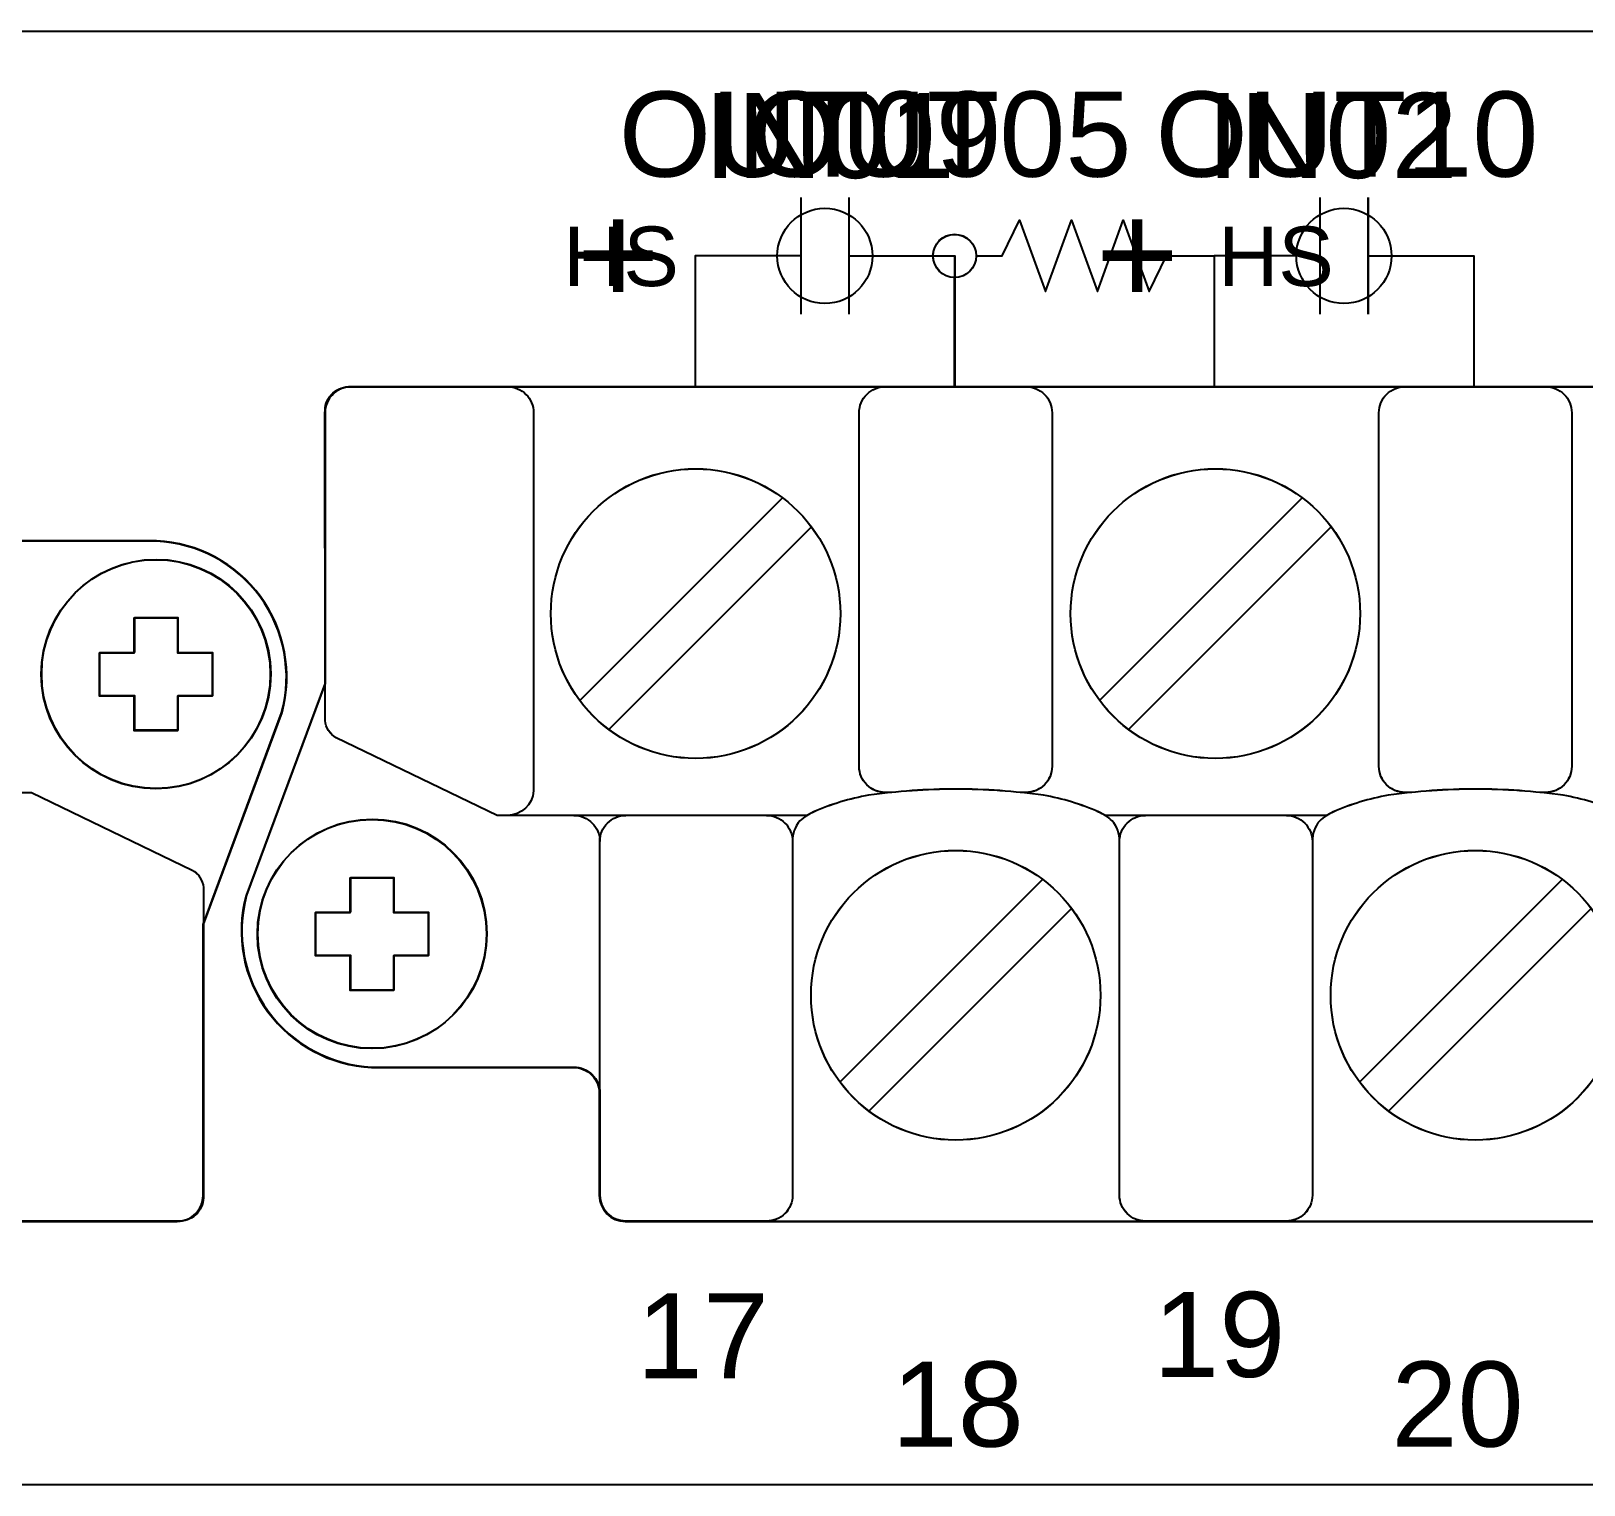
# Model space of a CAD drawing. Extents: x 1 to 47, y 1 to 34.6.
# Drawn here: x 32.606 to 34.401, y 9.106 to 10.786 of the extents above; entities that cross this region are included whole.
import ezdxf

# ---------------------------------------------------------------- set-up
doc = ezdxf.new("R2010")
doc.units = 0
doc.header["$MEASUREMENT"] = 0
for name, color, linetype in [('10_0______DWG_', 7, 'CONTINUOUS'), ('9_1__0__EMPTY_IO_BOARD_POS', 7, 'CONTINUOUS'), ('9_2__2___8__OPTOISOLATED_I', 7, 'CONTINUOUS'), ('9_3__7___8__OPTOISOLATED_I', 7, 'CONTINUOUS'), ('9_4__C___18__COMMON____6__', 7, 'CONTINUOUS'), ('9_5__D___18__COMMON____6__', 7, 'CONTINUOUS'), ('9_6__E___8__OPTOISOLATED_I', 7, 'CONTINUOUS'), ('9_7__4___18__COMMON____6__', 7, 'CONTINUOUS'), ('9_8__8___8__OPTOISOLATED_I', 7, 'CONTINUOUS')]:
    doc.layers.add(name, color=color, linetype=linetype)
doc.styles.add('ARIAL', font='arial.ttf')

msp = doc.modelspace()

# ---------------------------------------------------------------- linework, layer by layer
at = {"layer": '10_0______DWG_'}
msp.add_lwpolyline([(27.2942, 10.7863), (43.9545, 10.7863, -0.468367), (44.0044, 10.7263), (44.0044, 9.1563, -0.414132), (43.9545, 9.1063), (27.2942, 9.1063, -0.414214), (27.2442, 9.1563), (27.2442, 10.7363, -0.414287)], format="xyb", close=True, dxfattribs=at)
at = {"layer": '9_1__0__EMPTY_IO_BOARD_POS'}
for points in [[(27.7625, 9.5588), (27.7625, 9.4408, 0.414213), (27.7925, 9.4108), (32.7743, 9.4108, 0.414214), (32.8043, 9.4408), (32.8043, 9.7538), (32.8952, 9.9986, 0.480048), (32.7502, 10.1968), (32.516, 10.1968, -0.414214), (32.486, 10.2268), (32.486, 10.3449, 0.414212), (32.456, 10.3749), (32.456, 10.375), (27.4749, 10.375, 0.414215), (27.4449, 10.345), (27.445, 10.0321), (27.3541, 9.7874, 0.47859), (27.4991, 9.5888), (27.7325, 9.5888, -0.414214)], [(33.2624, 9.5588), (33.2624, 9.4408, 0.414213), (33.2924, 9.4108), (38.2743, 9.4108, 0.414214), (38.3043, 9.4408), (38.3043, 9.7538), (38.3952, 9.9986, 0.480048), (38.2501, 10.1968), (38.0159, 10.1968, -0.414214), (37.9859, 10.2268), (37.9859, 10.3449, 0.414212), (37.9559, 10.3749), (37.9559, 10.375), (32.9749, 10.375, 0.414215), (32.9449, 10.345), (32.945, 10.0321), (32.854, 9.7874, 0.47859), (32.9991, 9.5888), (33.2324, 9.5888, -0.414214)]]:
    msp.add_lwpolyline(points, format="xyb", close=True, dxfattribs=at)
for points in [[(32.7247, 10.0678), (32.7247, 10.1082), (32.7747, 10.1082), (32.7747, 10.0678), (32.8148, 10.0678), (32.8148, 10.0179), (32.7747, 10.0179), (32.7747, 9.9779), (32.7247, 9.9779), (32.7247, 10.0179), (32.6846, 10.0179), (32.6846, 10.0678)], [(32.9745, 9.7677), (32.9745, 9.808), (33.0244, 9.808), (33.0244, 9.7677), (33.0646, 9.7677), (33.0646, 9.7178), (33.0244, 9.7178), (33.0244, 9.6778), (32.9745, 9.6778), (32.9745, 9.7178), (32.9343, 9.7178), (32.9343, 9.7677)]]:
    msp.add_lwpolyline(points, close=True, dxfattribs=at)
for centre in [(32.7497, 10.0431), (32.9995, 9.7429)]:
    msp.add_circle(centre, 0.1324, dxfattribs=at)
at = {"layer": '9_2__2___8__OPTOISOLATED_I'}
for points in [[(33.4953, 10.594), (33.4953, 10.459)], [(33.551, 10.594), (33.551, 10.459)], [(34.0953, 10.594), (34.0953, 10.459)], [(34.151, 10.594), (34.151, 10.459)], [(33.4953, 10.5265), (33.3732, 10.5265), (33.3732, 10.3753)], [(33.551, 10.5265), (33.6732, 10.5265), (33.6732, 10.3753)], [(34.0953, 10.5265), (33.9732, 10.5265), (33.9732, 10.3753)], [(34.151, 10.5265), (34.2732, 10.5265), (34.2732, 10.3753)], [(33.4741, 10.247), (33.2399, 10.0128)], [(34.0748, 10.247), (33.8407, 10.0128)], [(33.5075, 10.2135), (33.2733, 9.9794)], [(34.1083, 10.2135), (33.8741, 9.9794)], [(34.1031, 9.8799), (33.8472, 9.8799)], [(33.7747, 9.806), (33.5406, 9.5718)], [(34.3755, 9.806), (34.1413, 9.5718)], [(33.8082, 9.7725), (33.574, 9.5384)], [(34.4089, 9.7725), (34.1747, 9.5384)]]:
    msp.add_lwpolyline(points, dxfattribs=at)
for points in [[(27.763, 9.5592), (27.763, 9.4412, 0.414213), (27.793, 9.4112), (32.7748, 9.4111, 0.414214), (32.8048, 9.4411), (32.8048, 9.7542), (32.8957, 9.9989, 0.480048), (32.7507, 10.1971), (32.5165, 10.1971, -0.414214), (32.4865, 10.2271), (32.4865, 10.3453, 0.414212), (32.4565, 10.3753), (32.4565, 10.3753), (27.4754, 10.3753, 0.414215), (27.4454, 10.3454), (27.4455, 10.0325), (27.3546, 9.7877, 0.47859), (27.4996, 9.5892), (27.733, 9.5892, -0.414214)], [(33.263, 9.5592), (33.263, 9.4412, 0.414213), (33.293, 9.4112), (38.2748, 9.4111, 0.414214), (38.3048, 9.4411), (38.3048, 9.7542), (38.3957, 9.9989, 0.480048), (38.2507, 10.1971), (38.0165, 10.1971, -0.414214), (37.9865, 10.2271), (37.9865, 10.3453, 0.414212), (37.9565, 10.3753), (37.9565, 10.3753), (32.9754, 10.3753, 0.414215), (32.9454, 10.3454), (32.9455, 10.0325), (32.8546, 9.7877, 0.47859), (32.9996, 9.5892), (33.233, 9.5892, -0.414214)], [(32.7781, 9.4113), (32.5938, 9.4111, -0.414214), (32.5638, 9.4411), (32.5638, 9.8782, -0.390527), (32.5938, 9.9065), (32.606, 9.9065), (32.7919, 9.8168, -0.241514), (32.8048, 9.7968), (32.8048, 9.4411, -0.422157)]]:
    msp.add_lwpolyline(points, format="xyb", close=True, dxfattribs=at)
for points in [[(33.5023, 9.8799), (33.1442, 9.8799), (32.9583, 9.9697, -0.241986), (32.9454, 9.9896), (32.9454, 10.3453, -0.422157), (32.9721, 10.3752), (33.1564, 10.3753, -0.414214), (33.1864, 10.3453), (33.1864, 9.9082, -0.390527), (33.1564, 9.8799)], [(33.6007, 9.9066), (33.5928, 9.9066, -0.414214), (33.5628, 9.9366), (33.5628, 10.3453, -0.414214), (33.5928, 10.3753), (33.7557, 10.3753, -0.414214), (33.7857, 10.3453), (33.7857, 9.9366, -0.414214), (33.7557, 9.9066), (33.7488, 9.9066)], [(34.2015, 9.9066), (34.1936, 9.9066, -0.414214), (34.1636, 9.9366), (34.1636, 10.3453, -0.414214), (34.1936, 10.3753), (34.3564, 10.3753, -0.414214), (34.3864, 10.3453), (34.3864, 9.9366, -0.414214), (34.3564, 9.9066), (34.3496, 9.9066)], [(33.8637, 9.8499, 0.191033), (33.8552, 9.8738, 0.081668), (33.8396, 9.884, 0.0591), (33.7759, 9.9033, 0.034646), (33.6744, 9.9104, 0.03436), (33.5737, 9.9033, 0.0591), (33.51, 9.884, 0.081668), (33.4943, 9.8738, 0.191033), (33.4858, 9.8499)], [(34.4645, 9.8499, 0.191033), (34.456, 9.8738, 0.081668), (34.4403, 9.884, 0.0591), (34.3766, 9.9033, 0.034646), (34.2751, 9.9104, 0.03436), (34.1744, 9.9033, 0.0591), (34.1107, 9.884, 0.081668), (34.0951, 9.8738, 0.191033), (34.0866, 9.8499)], [(33.233, 9.8799, -0.414214), (33.263, 9.8499)], [(33.4558, 9.8799, -0.414214), (33.4858, 9.8499), (33.4858, 9.4412, -0.414214), (33.4558, 9.4112), (33.293, 9.4112, -0.414214), (33.263, 9.4412), (33.263, 9.8499, -0.414214), (33.293, 9.8799)], [(34.0566, 9.8799, -0.414214), (34.0866, 9.8499), (34.0866, 9.4412, -0.414214), (34.0566, 9.4112), (33.8937, 9.4112, -0.414214), (33.8637, 9.4412), (33.8637, 9.8499, -0.414214), (33.8937, 9.8799)]]:
    msp.add_lwpolyline(points, format="xyb", dxfattribs=at)
for points in [[(32.7253, 10.0682), (32.7253, 10.1085), (32.7752, 10.1085), (32.7752, 10.0682), (32.8153, 10.0682), (32.8153, 10.0183), (32.7752, 10.0183), (32.7752, 9.9783), (32.7253, 9.9783), (32.7253, 10.0183), (32.6851, 10.0183), (32.6851, 10.0682)], [(32.975, 9.7681), (32.975, 9.8084), (33.025, 9.8084), (33.025, 9.7681), (33.0651, 9.7681), (33.0651, 9.7181), (33.025, 9.7181), (33.025, 9.6782), (32.975, 9.6782), (32.975, 9.7181), (32.9349, 9.7181), (32.9349, 9.7681)]]:
    msp.add_lwpolyline(points, close=True, dxfattribs=at)
for centre, radius in [((33.3737, 10.1132), 0.1673), ((33.9745, 10.1132), 0.1673), ((32.7502, 10.0434), 0.1324), ((33, 9.7433), 0.1324), ((33.6744, 9.6722), 0.1673), ((34.2751, 9.6722), 0.1673)]:
    msp.add_circle(centre, radius, dxfattribs=at)
at = {"layer": '9_3__7___8__OPTOISOLATED_I'}
for points in [[(33.4953, 10.594), (33.4953, 10.459)], [(33.5509, 10.594), (33.5509, 10.459)], [(34.0953, 10.594), (34.0953, 10.459)], [(34.1509, 10.594), (34.1509, 10.459)], [(33.4953, 10.5265), (33.3731, 10.5265), (33.3731, 10.3753)], [(33.5509, 10.5265), (33.6731, 10.5265), (33.6731, 10.3753)], [(34.0953, 10.5265), (33.9731, 10.5265), (33.9731, 10.3753)], [(34.1509, 10.5265), (34.2731, 10.5265), (34.2731, 10.3753)], [(33.4741, 10.247), (33.2399, 10.0128)], [(34.0748, 10.247), (33.8407, 10.0128)], [(33.5075, 10.2135), (33.2733, 9.9794)], [(34.1083, 10.2135), (33.8741, 9.9794)], [(34.1031, 9.8799), (33.8472, 9.8799)], [(33.7747, 9.806), (33.5406, 9.5718)], [(34.3755, 9.806), (34.1413, 9.5718)], [(33.8082, 9.7725), (33.574, 9.5384)], [(34.4089, 9.7725), (34.1747, 9.5384)]]:
    msp.add_lwpolyline(points, dxfattribs=at)
for points in [[(27.763, 9.5592), (27.763, 9.4412, 0.414213), (27.793, 9.4112), (32.7748, 9.4111, 0.414214), (32.8048, 9.4411), (32.8048, 9.7542), (32.8957, 9.9989, 0.480048), (32.7507, 10.1971), (32.5165, 10.1971, -0.414214), (32.4865, 10.2271), (32.4865, 10.3453, 0.414212), (32.4565, 10.3753), (32.4565, 10.3753), (27.4754, 10.3753, 0.414215), (27.4454, 10.3454), (27.4455, 10.0325), (27.3546, 9.7877, 0.47859), (27.4996, 9.5892), (27.733, 9.5892, -0.414214)], [(33.263, 9.5592), (33.263, 9.4412, 0.414213), (33.293, 9.4112), (38.2748, 9.4111, 0.414214), (38.3048, 9.4411), (38.3048, 9.7542), (38.3957, 9.9989, 0.480048), (38.2507, 10.1971), (38.0165, 10.1971, -0.414214), (37.9865, 10.2271), (37.9865, 10.3453, 0.414212), (37.9565, 10.3753), (37.9565, 10.3753), (32.9754, 10.3753, 0.414215), (32.9454, 10.3454), (32.9455, 10.0325), (32.8546, 9.7877, 0.47859), (32.9996, 9.5892), (33.233, 9.5892, -0.414214)], [(32.7781, 9.4113), (32.5938, 9.4111, -0.414214), (32.5638, 9.4411), (32.5638, 9.8782, -0.390527), (32.5938, 9.9065), (32.606, 9.9065), (32.7919, 9.8168, -0.241514), (32.8048, 9.7968), (32.8048, 9.4411, -0.422157)]]:
    msp.add_lwpolyline(points, format="xyb", close=True, dxfattribs=at)
for points in [[(33.5023, 9.8799), (33.1442, 9.8799), (32.9583, 9.9697, -0.241986), (32.9454, 9.9896), (32.9454, 10.3453, -0.422157), (32.9721, 10.3752), (33.1564, 10.3753, -0.414214), (33.1864, 10.3453), (33.1864, 9.9082, -0.390527), (33.1564, 9.8799)], [(33.6007, 9.9066), (33.5928, 9.9066, -0.414214), (33.5628, 9.9366), (33.5628, 10.3453, -0.414214), (33.5928, 10.3753), (33.7557, 10.3753, -0.414214), (33.7857, 10.3453), (33.7857, 9.9366, -0.414214), (33.7557, 9.9066), (33.7488, 9.9066)], [(34.2015, 9.9066), (34.1936, 9.9066, -0.414214), (34.1636, 9.9366), (34.1636, 10.3453, -0.414214), (34.1936, 10.3753), (34.3564, 10.3753, -0.414214), (34.3864, 10.3453), (34.3864, 9.9366, -0.414214), (34.3564, 9.9066), (34.3496, 9.9066)], [(33.8637, 9.8499, 0.191033), (33.8552, 9.8738, 0.081668), (33.8396, 9.884, 0.0591), (33.7759, 9.9033, 0.034646), (33.6744, 9.9104, 0.03436), (33.5737, 9.9033, 0.0591), (33.51, 9.884, 0.081668), (33.4943, 9.8738, 0.191033), (33.4858, 9.8499)], [(34.4645, 9.8499, 0.191033), (34.456, 9.8738, 0.081668), (34.4403, 9.884, 0.0591), (34.3766, 9.9033, 0.034646), (34.2751, 9.9104, 0.03436), (34.1744, 9.9033, 0.0591), (34.1107, 9.884, 0.081668), (34.0951, 9.8738, 0.191033), (34.0866, 9.8499)], [(33.233, 9.8799, -0.414214), (33.263, 9.8499)], [(33.4558, 9.8799, -0.414214), (33.4858, 9.8499), (33.4858, 9.4412, -0.414214), (33.4558, 9.4112), (33.293, 9.4112, -0.414214), (33.263, 9.4412), (33.263, 9.8499, -0.414214), (33.293, 9.8799)], [(34.0566, 9.8799, -0.414214), (34.0866, 9.8499), (34.0866, 9.4412, -0.414214), (34.0566, 9.4112), (33.8937, 9.4112, -0.414214), (33.8637, 9.4412), (33.8637, 9.8499, -0.414214), (33.8937, 9.8799)]]:
    msp.add_lwpolyline(points, format="xyb", dxfattribs=at)
for points in [[(32.7253, 10.0682), (32.7253, 10.1085), (32.7752, 10.1085), (32.7752, 10.0682), (32.8153, 10.0682), (32.8153, 10.0183), (32.7752, 10.0183), (32.7752, 9.9783), (32.7253, 9.9783), (32.7253, 10.0183), (32.6851, 10.0183), (32.6851, 10.0682)], [(32.975, 9.7681), (32.975, 9.8084), (33.025, 9.8084), (33.025, 9.7681), (33.0651, 9.7681), (33.0651, 9.7181), (33.025, 9.7181), (33.025, 9.6782), (32.975, 9.6782), (32.975, 9.7181), (32.9349, 9.7181), (32.9349, 9.7681)]]:
    msp.add_lwpolyline(points, close=True, dxfattribs=at)
for centre, radius in [((33.3737, 10.1132), 0.1673), ((33.9745, 10.1132), 0.1673), ((32.7502, 10.0434), 0.1324), ((33, 9.7433), 0.1324), ((33.6744, 9.6722), 0.1673), ((34.2751, 9.6722), 0.1673)]:
    msp.add_circle(centre, radius, dxfattribs=at)
at = {"layer": '9_4__C___18__COMMON____6__'}
for points in [[(33.4681, 10.5265), (33.3731, 10.5265), (33.3731, 10.3753)], [(33.5781, 10.5265), (33.6731, 10.5265), (33.6731, 10.3753)], [(34.0681, 10.5265), (33.9731, 10.5265), (33.9731, 10.3753)], [(34.1781, 10.5265), (34.2731, 10.5265), (34.2731, 10.3753)], [(33.4741, 10.247), (33.2399, 10.0128)], [(34.0748, 10.247), (33.8407, 10.0128)], [(33.5075, 10.2135), (33.2733, 9.9794)], [(34.1083, 10.2135), (33.8741, 9.9794)], [(34.1031, 9.8799), (33.8472, 9.8799)], [(33.7747, 9.806), (33.5406, 9.5718)], [(34.3755, 9.806), (34.1413, 9.5718)], [(33.8082, 9.7725), (33.574, 9.5384)], [(34.4089, 9.7725), (34.1747, 9.5384)]]:
    msp.add_lwpolyline(points, dxfattribs=at)
for points in [[(27.763, 9.5592), (27.763, 9.4412, 0.414213), (27.793, 9.4112), (32.7748, 9.4111, 0.414214), (32.8048, 9.4411), (32.8048, 9.7542), (32.8957, 9.9989, 0.480048), (32.7507, 10.1971), (32.5165, 10.1971, -0.414214), (32.4865, 10.2271), (32.4865, 10.3453, 0.414212), (32.4565, 10.3753), (32.4565, 10.3753), (27.4754, 10.3753, 0.414215), (27.4454, 10.3454), (27.4455, 10.0325), (27.3546, 9.7877, 0.47859), (27.4996, 9.5892), (27.733, 9.5892, -0.414214)], [(33.263, 9.5592), (33.263, 9.4412, 0.414213), (33.293, 9.4112), (38.2748, 9.4111, 0.414214), (38.3048, 9.4411), (38.3048, 9.7542), (38.3957, 9.9989, 0.480048), (38.2507, 10.1971), (38.0165, 10.1971, -0.414214), (37.9865, 10.2271), (37.9865, 10.3453, 0.414212), (37.9565, 10.3753), (37.9565, 10.3753), (32.9754, 10.3753, 0.414215), (32.9454, 10.3454), (32.9455, 10.0325), (32.8546, 9.7877, 0.47859), (32.9996, 9.5892), (33.233, 9.5892, -0.414214)], [(32.7781, 9.4113), (32.5938, 9.4111, -0.414214), (32.5638, 9.4411), (32.5638, 9.8782, -0.390527), (32.5938, 9.9065), (32.606, 9.9065), (32.7919, 9.8168, -0.241514), (32.8048, 9.7968), (32.8048, 9.4411, -0.422157)]]:
    msp.add_lwpolyline(points, format="xyb", close=True, dxfattribs=at)
for points in [[(33.5023, 9.8799), (33.1442, 9.8799), (32.9583, 9.9697, -0.241986), (32.9454, 9.9896), (32.9454, 10.3453, -0.422157), (32.9721, 10.3752), (33.1564, 10.3753, -0.414214), (33.1864, 10.3453), (33.1864, 9.9082, -0.390527), (33.1564, 9.8799)], [(33.6007, 9.9066), (33.5928, 9.9066, -0.414214), (33.5628, 9.9366), (33.5628, 10.3453, -0.414214), (33.5928, 10.3753), (33.7557, 10.3753, -0.414214), (33.7857, 10.3453), (33.7857, 9.9366, -0.414214), (33.7557, 9.9066), (33.7488, 9.9066)], [(34.2015, 9.9066), (34.1936, 9.9066, -0.414214), (34.1636, 9.9366), (34.1636, 10.3453, -0.414214), (34.1936, 10.3753), (34.3564, 10.3753, -0.414214), (34.3864, 10.3453), (34.3864, 9.9366, -0.414214), (34.3564, 9.9066), (34.3496, 9.9066)], [(33.8637, 9.8499, 0.191033), (33.8552, 9.8738, 0.081668), (33.8396, 9.884, 0.0591), (33.7759, 9.9033, 0.034646), (33.6744, 9.9104, 0.03436), (33.5737, 9.9033, 0.0591), (33.51, 9.884, 0.081668), (33.4943, 9.8738, 0.191033), (33.4858, 9.8499)], [(34.4645, 9.8499, 0.191033), (34.456, 9.8738, 0.081668), (34.4403, 9.884, 0.0591), (34.3766, 9.9033, 0.034646), (34.2751, 9.9104, 0.03436), (34.1744, 9.9033, 0.0591), (34.1107, 9.884, 0.081668), (34.0951, 9.8738, 0.191033), (34.0866, 9.8499)], [(33.233, 9.8799, -0.414214), (33.263, 9.8499)], [(33.4558, 9.8799, -0.414214), (33.4858, 9.8499), (33.4858, 9.4412, -0.414214), (33.4558, 9.4112), (33.293, 9.4112, -0.414214), (33.263, 9.4412), (33.263, 9.8499, -0.414214), (33.293, 9.8799)], [(34.0566, 9.8799, -0.414214), (34.0866, 9.8499), (34.0866, 9.4412, -0.414214), (34.0566, 9.4112), (33.8937, 9.4112, -0.414214), (33.8637, 9.4412), (33.8637, 9.8499, -0.414214), (33.8937, 9.8799)]]:
    msp.add_lwpolyline(points, format="xyb", dxfattribs=at)
for points in [[(32.7253, 10.0682), (32.7253, 10.1085), (32.7752, 10.1085), (32.7752, 10.0682), (32.8153, 10.0682), (32.8153, 10.0183), (32.7752, 10.0183), (32.7752, 9.9783), (32.7253, 9.9783), (32.7253, 10.0183), (32.6851, 10.0183), (32.6851, 10.0682)], [(32.975, 9.7681), (32.975, 9.8084), (33.025, 9.8084), (33.025, 9.7681), (33.0651, 9.7681), (33.0651, 9.7181), (33.025, 9.7181), (33.025, 9.6782), (32.975, 9.6782), (32.975, 9.7181), (32.9349, 9.7181), (32.9349, 9.7681)]]:
    msp.add_lwpolyline(points, close=True, dxfattribs=at)
for centre, radius in [((33.5231, 10.5265), 0.055), ((34.1231, 10.5265), 0.055), ((33.3737, 10.1132), 0.1673), ((33.9745, 10.1132), 0.1673), ((32.7502, 10.0434), 0.1324), ((33, 9.7433), 0.1324), ((33.6744, 9.6722), 0.1673), ((34.2751, 9.6722), 0.1673)]:
    msp.add_circle(centre, radius, dxfattribs=at)
at = {"layer": '9_5__D___18__COMMON____6__'}
for points in [[(33.4681, 10.5265), (33.3731, 10.5265), (33.3731, 10.3753)], [(33.5781, 10.5265), (33.6731, 10.5265), (33.6731, 10.3753)], [(34.0681, 10.5265), (33.9731, 10.5265), (33.9731, 10.3753)], [(34.1781, 10.5265), (34.2731, 10.5265), (34.2731, 10.3753)], [(33.4741, 10.247), (33.2399, 10.0128)], [(34.0748, 10.247), (33.8407, 10.0128)], [(33.5075, 10.2135), (33.2733, 9.9794)], [(34.1083, 10.2135), (33.8741, 9.9794)], [(34.1031, 9.8799), (33.8472, 9.8799)], [(33.7747, 9.806), (33.5406, 9.5718)], [(34.3755, 9.806), (34.1413, 9.5718)], [(33.8082, 9.7725), (33.574, 9.5384)], [(34.4089, 9.7725), (34.1747, 9.5384)]]:
    msp.add_lwpolyline(points, dxfattribs=at)
for points in [[(27.763, 9.5592), (27.763, 9.4412, 0.414213), (27.793, 9.4112), (32.7748, 9.4111, 0.414214), (32.8048, 9.4411), (32.8048, 9.7542), (32.8957, 9.9989, 0.480048), (32.7507, 10.1971), (32.5165, 10.1971, -0.414214), (32.4865, 10.2271), (32.4865, 10.3453, 0.414212), (32.4565, 10.3753), (32.4565, 10.3753), (27.4754, 10.3753, 0.414215), (27.4454, 10.3454), (27.4455, 10.0325), (27.3546, 9.7877, 0.47859), (27.4996, 9.5892), (27.733, 9.5892, -0.414214)], [(33.263, 9.5592), (33.263, 9.4412, 0.414213), (33.293, 9.4112), (38.2748, 9.4111, 0.414214), (38.3048, 9.4411), (38.3048, 9.7542), (38.3957, 9.9989, 0.480048), (38.2507, 10.1971), (38.0165, 10.1971, -0.414214), (37.9865, 10.2271), (37.9865, 10.3453, 0.414212), (37.9565, 10.3753), (37.9565, 10.3753), (32.9754, 10.3753, 0.414215), (32.9454, 10.3454), (32.9455, 10.0325), (32.8546, 9.7877, 0.47859), (32.9996, 9.5892), (33.233, 9.5892, -0.414214)], [(32.7781, 9.4113), (32.5938, 9.4111, -0.414214), (32.5638, 9.4411), (32.5638, 9.8782, -0.390527), (32.5938, 9.9065), (32.606, 9.9065), (32.7919, 9.8168, -0.241514), (32.8048, 9.7968), (32.8048, 9.4411, -0.422157)]]:
    msp.add_lwpolyline(points, format="xyb", close=True, dxfattribs=at)
for points in [[(33.5023, 9.8799), (33.1442, 9.8799), (32.9583, 9.9697, -0.241986), (32.9454, 9.9896), (32.9454, 10.3453, -0.422157), (32.9721, 10.3752), (33.1564, 10.3753, -0.414214), (33.1864, 10.3453), (33.1864, 9.9082, -0.390527), (33.1564, 9.8799)], [(33.6007, 9.9066), (33.5928, 9.9066, -0.414214), (33.5628, 9.9366), (33.5628, 10.3453, -0.414214), (33.5928, 10.3753), (33.7557, 10.3753, -0.414214), (33.7857, 10.3453), (33.7857, 9.9366, -0.414214), (33.7557, 9.9066), (33.7488, 9.9066)], [(34.2015, 9.9066), (34.1936, 9.9066, -0.414214), (34.1636, 9.9366), (34.1636, 10.3453, -0.414214), (34.1936, 10.3753), (34.3564, 10.3753, -0.414214), (34.3864, 10.3453), (34.3864, 9.9366, -0.414214), (34.3564, 9.9066), (34.3496, 9.9066)], [(33.8637, 9.8499, 0.191033), (33.8552, 9.8738, 0.081668), (33.8396, 9.884, 0.0591), (33.7759, 9.9033, 0.034646), (33.6744, 9.9104, 0.03436), (33.5737, 9.9033, 0.0591), (33.51, 9.884, 0.081668), (33.4943, 9.8738, 0.191033), (33.4858, 9.8499)], [(34.4645, 9.8499, 0.191033), (34.456, 9.8738, 0.081668), (34.4403, 9.884, 0.0591), (34.3766, 9.9033, 0.034646), (34.2751, 9.9104, 0.03436), (34.1744, 9.9033, 0.0591), (34.1107, 9.884, 0.081668), (34.0951, 9.8738, 0.191033), (34.0866, 9.8499)], [(33.233, 9.8799, -0.414214), (33.263, 9.8499)], [(33.4558, 9.8799, -0.414214), (33.4858, 9.8499), (33.4858, 9.4412, -0.414214), (33.4558, 9.4112), (33.293, 9.4112, -0.414214), (33.263, 9.4412), (33.263, 9.8499, -0.414214), (33.293, 9.8799)], [(34.0566, 9.8799, -0.414214), (34.0866, 9.8499), (34.0866, 9.4412, -0.414214), (34.0566, 9.4112), (33.8937, 9.4112, -0.414214), (33.8637, 9.4412), (33.8637, 9.8499, -0.414214), (33.8937, 9.8799)]]:
    msp.add_lwpolyline(points, format="xyb", dxfattribs=at)
for points in [[(32.7253, 10.0682), (32.7253, 10.1085), (32.7752, 10.1085), (32.7752, 10.0682), (32.8153, 10.0682), (32.8153, 10.0183), (32.7752, 10.0183), (32.7752, 9.9783), (32.7253, 9.9783), (32.7253, 10.0183), (32.6851, 10.0183), (32.6851, 10.0682)], [(32.975, 9.7681), (32.975, 9.8084), (33.025, 9.8084), (33.025, 9.7681), (33.0651, 9.7681), (33.0651, 9.7181), (33.025, 9.7181), (33.025, 9.6782), (32.975, 9.6782), (32.975, 9.7181), (32.9349, 9.7181), (32.9349, 9.7681)]]:
    msp.add_lwpolyline(points, close=True, dxfattribs=at)
for centre, radius in [((33.5231, 10.5265), 0.055), ((34.1231, 10.5265), 0.055), ((33.3737, 10.1132), 0.1673), ((33.9745, 10.1132), 0.1673), ((32.7502, 10.0434), 0.1324), ((33, 9.7433), 0.1324), ((33.6744, 9.6722), 0.1673), ((34.2751, 9.6722), 0.1673)]:
    msp.add_circle(centre, radius, dxfattribs=at)
at = {"layer": '9_6__E___8__OPTOISOLATED_I'}
for points in [[(33.4953, 10.5865), (33.4953, 10.4665)], [(33.5509, 10.5865), (33.5509, 10.4665)], [(33.6981, 10.5265), (33.7281, 10.5265), (33.7481, 10.5677), (33.7781, 10.4852), (33.8081, 10.5677), (33.8381, 10.4852), (33.8681, 10.5677), (33.8981, 10.4852), (33.9182, 10.5265), (33.9731, 10.5265), (33.9731, 10.3753)], [(33.4953, 10.5265), (33.3731, 10.5265), (33.3731, 10.3753)], [(33.5509, 10.5265), (33.6481, 10.5265)], [(33.6731, 10.3753), (33.6731, 10.5015)], [(33.4741, 10.247), (33.2399, 10.0128)], [(34.0748, 10.247), (33.8407, 10.0128)], [(33.5075, 10.2135), (33.2733, 9.9794)], [(34.1083, 10.2135), (33.8741, 9.9794)], [(34.1031, 9.8799), (33.8472, 9.8799)], [(33.7747, 9.806), (33.5406, 9.5718)], [(34.3755, 9.806), (34.1413, 9.5718)], [(33.8082, 9.7725), (33.574, 9.5384)], [(34.4089, 9.7725), (34.1747, 9.5384)]]:
    msp.add_lwpolyline(points, dxfattribs=at)
for points in [[(27.763, 9.5592), (27.763, 9.4412, 0.414213), (27.793, 9.4112), (32.7748, 9.4111, 0.414214), (32.8048, 9.4411), (32.8048, 9.7542), (32.8957, 9.9989, 0.480048), (32.7507, 10.1971), (32.5165, 10.1971, -0.414214), (32.4865, 10.2271), (32.4865, 10.3453, 0.414212), (32.4565, 10.3753), (32.4565, 10.3753), (27.4754, 10.3753, 0.414215), (27.4454, 10.3454), (27.4455, 10.0325), (27.3546, 9.7877, 0.47859), (27.4996, 9.5892), (27.733, 9.5892, -0.414214)], [(33.263, 9.5592), (33.263, 9.4412, 0.414213), (33.293, 9.4112), (38.2748, 9.4111, 0.414214), (38.3048, 9.4411), (38.3048, 9.7542), (38.3957, 9.9989, 0.480048), (38.2507, 10.1971), (38.0165, 10.1971, -0.414214), (37.9865, 10.2271), (37.9865, 10.3453, 0.414212), (37.9565, 10.3753), (37.9565, 10.3753), (32.9754, 10.3753, 0.414215), (32.9454, 10.3454), (32.9455, 10.0325), (32.8546, 9.7877, 0.47859), (32.9996, 9.5892), (33.233, 9.5892, -0.414214)], [(32.7781, 9.4113), (32.5938, 9.4111, -0.414214), (32.5638, 9.4411), (32.5638, 9.8782, -0.390527), (32.5938, 9.9065), (32.606, 9.9065), (32.7919, 9.8168, -0.241514), (32.8048, 9.7968), (32.8048, 9.4411, -0.422157)]]:
    msp.add_lwpolyline(points, format="xyb", close=True, dxfattribs=at)
for points in [[(33.5023, 9.8799), (33.1442, 9.8799), (32.9583, 9.9697, -0.241986), (32.9454, 9.9896), (32.9454, 10.3453, -0.422157), (32.9721, 10.3752), (33.1564, 10.3753, -0.414214), (33.1864, 10.3453), (33.1864, 9.9082, -0.390527), (33.1564, 9.8799)], [(33.6007, 9.9066), (33.5928, 9.9066, -0.414214), (33.5628, 9.9366), (33.5628, 10.3453, -0.414214), (33.5928, 10.3753), (33.7557, 10.3753, -0.414214), (33.7857, 10.3453), (33.7857, 9.9366, -0.414214), (33.7557, 9.9066), (33.7488, 9.9066)], [(34.2015, 9.9066), (34.1936, 9.9066, -0.414214), (34.1636, 9.9366), (34.1636, 10.3453, -0.414214), (34.1936, 10.3753), (34.3564, 10.3753, -0.414214), (34.3864, 10.3453), (34.3864, 9.9366, -0.414214), (34.3564, 9.9066), (34.3496, 9.9066)], [(33.8637, 9.8499, 0.191033), (33.8552, 9.8738, 0.081668), (33.8396, 9.884, 0.0591), (33.7759, 9.9033, 0.034646), (33.6744, 9.9104, 0.03436), (33.5737, 9.9033, 0.0591), (33.51, 9.884, 0.081668), (33.4943, 9.8738, 0.191033), (33.4858, 9.8499)], [(34.4645, 9.8499, 0.191033), (34.456, 9.8738, 0.081668), (34.4403, 9.884, 0.0591), (34.3766, 9.9033, 0.034646), (34.2751, 9.9104, 0.03436), (34.1744, 9.9033, 0.0591), (34.1107, 9.884, 0.081668), (34.0951, 9.8738, 0.191033), (34.0866, 9.8499)], [(33.233, 9.8799, -0.414214), (33.263, 9.8499)], [(33.4558, 9.8799, -0.414214), (33.4858, 9.8499), (33.4858, 9.4412, -0.414214), (33.4558, 9.4112), (33.293, 9.4112, -0.414214), (33.263, 9.4412), (33.263, 9.8499, -0.414214), (33.293, 9.8799)], [(34.0566, 9.8799, -0.414214), (34.0866, 9.8499), (34.0866, 9.4412, -0.414214), (34.0566, 9.4112), (33.8937, 9.4112, -0.414214), (33.8637, 9.4412), (33.8637, 9.8499, -0.414214), (33.8937, 9.8799)]]:
    msp.add_lwpolyline(points, format="xyb", dxfattribs=at)
for points in [[(32.7253, 10.0682), (32.7253, 10.1085), (32.7752, 10.1085), (32.7752, 10.0682), (32.8153, 10.0682), (32.8153, 10.0183), (32.7752, 10.0183), (32.7752, 9.9783), (32.7253, 9.9783), (32.7253, 10.0183), (32.6851, 10.0183), (32.6851, 10.0682)], [(32.975, 9.7681), (32.975, 9.8084), (33.025, 9.8084), (33.025, 9.7681), (33.0651, 9.7681), (33.0651, 9.7181), (33.025, 9.7181), (33.025, 9.6782), (32.975, 9.6782), (32.975, 9.7181), (32.9349, 9.7181), (32.9349, 9.7681)]]:
    msp.add_lwpolyline(points, close=True, dxfattribs=at)
for centre, radius in [((33.6731, 10.5265), 0.025), ((33.3737, 10.1132), 0.1673), ((33.9745, 10.1132), 0.1673), ((32.7502, 10.0434), 0.1324), ((33, 9.7433), 0.1324), ((33.6744, 9.6722), 0.1673), ((34.2751, 9.6722), 0.1673)]:
    msp.add_circle(centre, radius, dxfattribs=at)
at = {"layer": '9_7__4___18__COMMON____6__'}
for points in [[(33.4681, 10.5265), (33.3732, 10.5265), (33.3732, 10.3753)], [(33.5781, 10.5265), (33.6732, 10.5265), (33.6732, 10.3753)], [(34.0681, 10.5265), (33.9732, 10.5265), (33.9732, 10.3753)], [(34.1781, 10.5265), (34.2732, 10.5265), (34.2732, 10.3753)], [(33.4741, 10.2469), (33.2399, 10.0127)], [(34.0748, 10.2469), (33.8407, 10.0127)], [(33.5075, 10.2135), (33.2733, 9.9793)], [(34.1083, 10.2135), (33.8741, 9.9793)], [(34.1031, 9.8799), (33.8472, 9.8799)], [(33.7747, 9.8059), (33.5406, 9.5717)], [(34.3755, 9.8059), (34.1413, 9.5717)], [(33.8082, 9.7725), (33.574, 9.5383)], [(34.4089, 9.7725), (34.1747, 9.5383)]]:
    msp.add_lwpolyline(points, dxfattribs=at)
for points in [[(27.763, 9.5591), (27.763, 9.4411, 0.414213), (27.793, 9.4111), (32.7748, 9.4111, 0.414214), (32.8048, 9.4411), (32.8048, 9.7541), (32.8957, 9.9989, 0.480048), (32.7507, 10.1971), (32.5165, 10.1971, -0.414214), (32.4865, 10.2271), (32.4865, 10.3452, 0.414212), (32.4565, 10.3752), (32.4565, 10.3753), (27.4754, 10.3753, 0.414215), (27.4454, 10.3453), (27.4455, 10.0324), (27.3546, 9.7877, 0.47859), (27.4996, 9.5891), (27.733, 9.5891, -0.414214)], [(33.263, 9.5591), (33.263, 9.4411, 0.414213), (33.293, 9.4111), (38.2748, 9.4111, 0.414214), (38.3048, 9.4411), (38.3048, 9.7541), (38.3957, 9.9989, 0.480048), (38.2507, 10.1971), (38.0165, 10.1971, -0.414214), (37.9865, 10.2271), (37.9865, 10.3452, 0.414212), (37.9565, 10.3752), (37.9565, 10.3753), (32.9754, 10.3753, 0.414215), (32.9454, 10.3453), (32.9455, 10.0324), (32.8546, 9.7877, 0.47859), (32.9996, 9.5891), (33.233, 9.5891, -0.414214)], [(32.7781, 9.4112), (32.5938, 9.411, -0.414214), (32.5638, 9.441), (32.5638, 9.8781, -0.390527), (32.5938, 9.9064), (32.606, 9.9064), (32.7919, 9.8167, -0.241514), (32.8048, 9.7968), (32.8048, 9.441, -0.422157)]]:
    msp.add_lwpolyline(points, format="xyb", close=True, dxfattribs=at)
for points in [[(33.5023, 9.8799), (33.1442, 9.8799), (32.9583, 9.9696, -0.241986), (32.9454, 9.9895), (32.9454, 10.3453, -0.422157), (32.9721, 10.3751), (33.1564, 10.3753, -0.414214), (33.1864, 10.3453), (33.1864, 9.9082, -0.390527), (33.1564, 9.8799)], [(33.6007, 9.9065), (33.5928, 9.9065, -0.414214), (33.5628, 9.9365), (33.5628, 10.3453, -0.414214), (33.5928, 10.3753), (33.7557, 10.3753, -0.414214), (33.7857, 10.3453), (33.7857, 9.9365, -0.414214), (33.7557, 9.9065), (33.7488, 9.9065)], [(34.2015, 9.9065), (34.1936, 9.9065, -0.414214), (34.1636, 9.9365), (34.1636, 10.3453, -0.414214), (34.1936, 10.3753), (34.3564, 10.3753, -0.414214), (34.3864, 10.3453), (34.3864, 9.9365, -0.414214), (34.3564, 9.9065), (34.3496, 9.9065)], [(33.8637, 9.8499, 0.191033), (33.8552, 9.8738, 0.081668), (33.8396, 9.8839, 0.0591), (33.7759, 9.9033, 0.034646), (33.6744, 9.9103, 0.03436), (33.5737, 9.9033, 0.0591), (33.51, 9.8839, 0.081668), (33.4943, 9.8738, 0.191033), (33.4858, 9.8499)], [(34.4645, 9.8499, 0.191033), (34.456, 9.8738, 0.081668), (34.4403, 9.8839, 0.0591), (34.3766, 9.9033, 0.034646), (34.2751, 9.9103, 0.03436), (34.1744, 9.9033, 0.0591), (34.1107, 9.8839, 0.081668), (34.0951, 9.8738, 0.191033), (34.0866, 9.8499)], [(33.233, 9.8799, -0.414214), (33.263, 9.8499)], [(33.4558, 9.8799, -0.414214), (33.4858, 9.8499), (33.4858, 9.4411, -0.414214), (33.4558, 9.4111), (33.293, 9.4111, -0.414214), (33.263, 9.4411), (33.263, 9.8499, -0.414214), (33.293, 9.8799)], [(34.0566, 9.8799, -0.414214), (34.0866, 9.8499), (34.0866, 9.4411, -0.414214), (34.0566, 9.4111), (33.8937, 9.4111, -0.414214), (33.8637, 9.4411), (33.8637, 9.8499, -0.414214), (33.8937, 9.8799)]]:
    msp.add_lwpolyline(points, format="xyb", dxfattribs=at)
for points in [[(32.7253, 10.0681), (32.7253, 10.1085), (32.7752, 10.1085), (32.7752, 10.0681), (32.8153, 10.0681), (32.8153, 10.0182), (32.7752, 10.0182), (32.7752, 9.9783), (32.7253, 9.9783), (32.7253, 10.0182), (32.6851, 10.0182), (32.6851, 10.0681)], [(32.975, 9.768), (32.975, 9.8083), (33.025, 9.8083), (33.025, 9.768), (33.0651, 9.768), (33.0651, 9.7181), (33.025, 9.7181), (33.025, 9.6781), (32.975, 9.6781), (32.975, 9.7181), (32.9349, 9.7181), (32.9349, 9.768)]]:
    msp.add_lwpolyline(points, close=True, dxfattribs=at)
for centre, radius in [((33.5231, 10.5265), 0.055), ((34.1231, 10.5265), 0.055), ((33.3737, 10.1131), 0.1673), ((33.9745, 10.1131), 0.1673), ((32.7502, 10.0434), 0.1324), ((33, 9.7432), 0.1324), ((33.6744, 9.6721), 0.1673), ((34.2751, 9.6721), 0.1673)]:
    msp.add_circle(centre, radius, dxfattribs=at)
at = {"layer": '9_8__8___8__OPTOISOLATED_I'}
for points in [[(33.4953, 10.5865), (33.4953, 10.4665)], [(33.5509, 10.5865), (33.5509, 10.4665)], [(33.698, 10.5265), (33.7281, 10.5265), (33.7481, 10.5677), (33.7781, 10.4852), (33.8081, 10.5677), (33.8381, 10.4852), (33.8681, 10.5677), (33.8981, 10.4852), (33.9182, 10.5265), (33.9731, 10.5265), (33.9731, 10.3753)], [(33.4953, 10.5265), (33.3731, 10.5265), (33.3731, 10.3753)], [(33.5509, 10.5265), (33.6483, 10.5265)], [(33.6731, 10.5016), (33.6731, 10.3753)], [(33.4741, 10.247), (33.2399, 10.0128)], [(34.0748, 10.247), (33.8407, 10.0128)], [(33.5075, 10.2135), (33.2733, 9.9794)], [(34.1083, 10.2135), (33.8741, 9.9794)], [(34.1031, 9.8799), (33.8472, 9.8799)], [(33.7747, 9.806), (33.5406, 9.5718)], [(34.3755, 9.806), (34.1413, 9.5718)], [(33.8082, 9.7725), (33.574, 9.5384)], [(34.4089, 9.7725), (34.1747, 9.5384)]]:
    msp.add_lwpolyline(points, dxfattribs=at)
for points in [[(27.763, 9.5592), (27.763, 9.4412, 0.414213), (27.793, 9.4112), (32.7748, 9.4111, 0.414214), (32.8048, 9.4411), (32.8048, 9.7542), (32.8957, 9.9989, 0.480048), (32.7507, 10.1971), (32.5165, 10.1971, -0.414214), (32.4865, 10.2271), (32.4865, 10.3453, 0.414212), (32.4565, 10.3753), (32.4565, 10.3753), (27.4754, 10.3753, 0.414215), (27.4454, 10.3454), (27.4455, 10.0325), (27.3546, 9.7877, 0.47859), (27.4996, 9.5892), (27.733, 9.5892, -0.414214)], [(33.263, 9.5592), (33.263, 9.4412, 0.414213), (33.293, 9.4112), (38.2748, 9.4111, 0.414214), (38.3048, 9.4411), (38.3048, 9.7542), (38.3957, 9.9989, 0.480048), (38.2507, 10.1971), (38.0165, 10.1971, -0.414214), (37.9865, 10.2271), (37.9865, 10.3453, 0.414212), (37.9565, 10.3753), (37.9565, 10.3753), (32.9754, 10.3753, 0.414215), (32.9454, 10.3454), (32.9455, 10.0325), (32.8546, 9.7877, 0.47859), (32.9996, 9.5892), (33.233, 9.5892, -0.414214)], [(32.7781, 9.4113), (32.5938, 9.4111, -0.414214), (32.5638, 9.4411), (32.5638, 9.8782, -0.390527), (32.5938, 9.9065), (32.606, 9.9065), (32.7919, 9.8168, -0.241514), (32.8048, 9.7968), (32.8048, 9.4411, -0.422157)]]:
    msp.add_lwpolyline(points, format="xyb", close=True, dxfattribs=at)
for points in [[(33.5023, 9.8799), (33.1442, 9.8799), (32.9583, 9.9697, -0.241986), (32.9454, 9.9896), (32.9454, 10.3453, -0.422157), (32.9721, 10.3752), (33.1564, 10.3753, -0.414214), (33.1864, 10.3453), (33.1864, 9.9082, -0.390527), (33.1564, 9.8799)], [(33.6007, 9.9066), (33.5928, 9.9066, -0.414214), (33.5628, 9.9366), (33.5628, 10.3453, -0.414214), (33.5928, 10.3753), (33.7557, 10.3753, -0.414214), (33.7857, 10.3453), (33.7857, 9.9366, -0.414214), (33.7557, 9.9066), (33.7488, 9.9066)], [(34.2015, 9.9066), (34.1936, 9.9066, -0.414214), (34.1636, 9.9366), (34.1636, 10.3453, -0.414214), (34.1936, 10.3753), (34.3564, 10.3753, -0.414214), (34.3864, 10.3453), (34.3864, 9.9366, -0.414214), (34.3564, 9.9066), (34.3496, 9.9066)], [(33.8637, 9.8499, 0.191033), (33.8552, 9.8738, 0.081668), (33.8396, 9.884, 0.0591), (33.7759, 9.9033, 0.034646), (33.6744, 9.9104, 0.03436), (33.5737, 9.9033, 0.0591), (33.51, 9.884, 0.081668), (33.4943, 9.8738, 0.191033), (33.4858, 9.8499)], [(34.4645, 9.8499, 0.191033), (34.456, 9.8738, 0.081668), (34.4403, 9.884, 0.0591), (34.3766, 9.9033, 0.034646), (34.2751, 9.9104, 0.03436), (34.1744, 9.9033, 0.0591), (34.1107, 9.884, 0.081668), (34.0951, 9.8738, 0.191033), (34.0866, 9.8499)], [(33.233, 9.8799, -0.414214), (33.263, 9.8499)], [(33.4558, 9.8799, -0.414214), (33.4858, 9.8499), (33.4858, 9.4412, -0.414214), (33.4558, 9.4112), (33.293, 9.4112, -0.414214), (33.263, 9.4412), (33.263, 9.8499, -0.414214), (33.293, 9.8799)], [(34.0566, 9.8799, -0.414214), (34.0866, 9.8499), (34.0866, 9.4412, -0.414214), (34.0566, 9.4112), (33.8937, 9.4112, -0.414214), (33.8637, 9.4412), (33.8637, 9.8499, -0.414214), (33.8937, 9.8799)]]:
    msp.add_lwpolyline(points, format="xyb", dxfattribs=at)
for points in [[(32.7253, 10.0682), (32.7253, 10.1085), (32.7752, 10.1085), (32.7752, 10.0682), (32.8153, 10.0682), (32.8153, 10.0183), (32.7752, 10.0183), (32.7752, 9.9783), (32.7253, 9.9783), (32.7253, 10.0183), (32.6851, 10.0183), (32.6851, 10.0682)], [(32.975, 9.7681), (32.975, 9.8084), (33.025, 9.8084), (33.025, 9.7681), (33.0651, 9.7681), (33.0651, 9.7181), (33.025, 9.7181), (33.025, 9.6782), (32.975, 9.6782), (32.975, 9.7181), (32.9349, 9.7181), (32.9349, 9.7681)]]:
    msp.add_lwpolyline(points, close=True, dxfattribs=at)
for centre, radius in [((33.6731, 10.5265), 0.0249), ((33.3737, 10.1132), 0.1673), ((33.9745, 10.1132), 0.1673), ((32.7502, 10.0434), 0.1324), ((33, 9.7433), 0.1324), ((33.6744, 9.6722), 0.1673), ((34.2751, 9.6722), 0.1673)]:
    msp.add_circle(centre, radius, dxfattribs=at)

# ---------------------------------------------------------------- texts
at = {"layer": '10_0______DWG_', "style": 'ARIAL'}
for s, p in [('17', (33.3056, 9.2295)), ('19', (33.9026, 9.2311)), ('18', (33.6003, 9.1506)), ('20', (34.178, 9.1506))]:
    msp.add_text(s, height=0.09833, dxfattribs=at).set_placement(p)
at = {"layer": '9_2__2___8__OPTOISOLATED_I', "style": 'ARIAL'}
for s, p in [('OUT09', (33.2849, 10.6181)), ('OUT10', (33.9053, 10.6181))]:
    msp.add_text(s, height=0.09833, dxfattribs=at).set_placement(p)
at = {"layer": '9_3__7___8__OPTOISOLATED_I', "style": 'ARIAL'}
for s, height, p in [('OUT09', 0.09833, (33.2848, 10.6181)), ('OUT10', 0.09833, (33.9052, 10.6181)), ('+', 0.118, (33.2361, 10.4697)), ('+', 0.118, (33.8361, 10.4697))]:
    msp.add_text(s, height=height, dxfattribs=at).set_placement(p)
at = {"layer": '9_4__C___18__COMMON____6__', "style": 'ARIAL'}
for s, p in [('IN01', (33.3832, 10.6165)), ('IN02', (33.9643, 10.6165))]:
    msp.add_text(s, height=0.09833, dxfattribs=at).set_placement(p)
at = {"layer": '9_5__D___18__COMMON____6__', "style": 'ARIAL'}
for s, p in [('IN01', (33.3832, 10.6165)), ('IN02', (33.9643, 10.6165))]:
    msp.add_text(s, height=0.09833, dxfattribs=at).set_placement(p)
at = {"layer": '9_6__E___8__OPTOISOLATED_I', "style": 'ARIAL'}
for s, height, p in [('OUT05', 0.09833, (33.4349, 10.6181)), ('+', 0.118, (33.2361, 10.4697)), ('HS', 0.06883, (33.9778, 10.4916))]:
    msp.add_text(s, height=height, dxfattribs=at).set_placement(p)
at = {"layer": '9_7__4___18__COMMON____6__', "style": 'ARIAL'}
for s, p in [('IN01', (33.3832, 10.6165)), ('IN02', (33.9643, 10.6165))]:
    msp.add_text(s, height=0.09833, dxfattribs=at).set_placement(p)
at = {"layer": '9_8__8___8__OPTOISOLATED_I', "style": 'ARIAL'}
for s, height, p in [('OUT05', 0.09833, (33.4348, 10.6181)), ('HS', 0.06883, (33.2208, 10.4916))]:
    msp.add_text(s, height=height, dxfattribs=at).set_placement(p)

doc.saveas('drawing.dxf')
